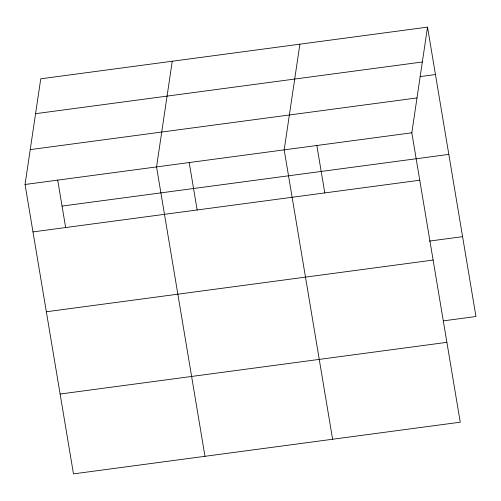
<?xml version="1.0" encoding="UTF-8"?>
<svg xmlns="http://www.w3.org/2000/svg" width="501" height="501" viewBox="0 0 501 501"><rect width="100%" height="100%" fill="white"/><g stroke="black" fill="none" stroke-linecap="round" stroke-linejoin="round"><path stroke-width="0.75" d="M427.522 27.123L411.822 132.796L460.25 422.193L73.478 473.877L25.05 184.487L40.75 78.807L427.522 27.123L475.95 316.513L443.46 320.853M172.256 61.235L156.55 166.914L204.978 456.305M299.886 44.176L284.186 149.855L332.614 439.245M35.571 113.683L422.343 61.992M419.988 76.609L435.457 74.543M30.229 149.617L417.001 97.927M25.05 184.487L411.822 132.796M62.049 206.08L448.821 154.389M32.985 231.907L419.757 180.222M429.326 241.106L462.586 236.66M46.349 311.76L433.115 260.069M60.114 394.03L446.886 342.34M316.82 145.346L324.792 192.979M189.184 162.405L197.156 210.038M57.684 179.978L65.656 227.611"/></g></svg>
